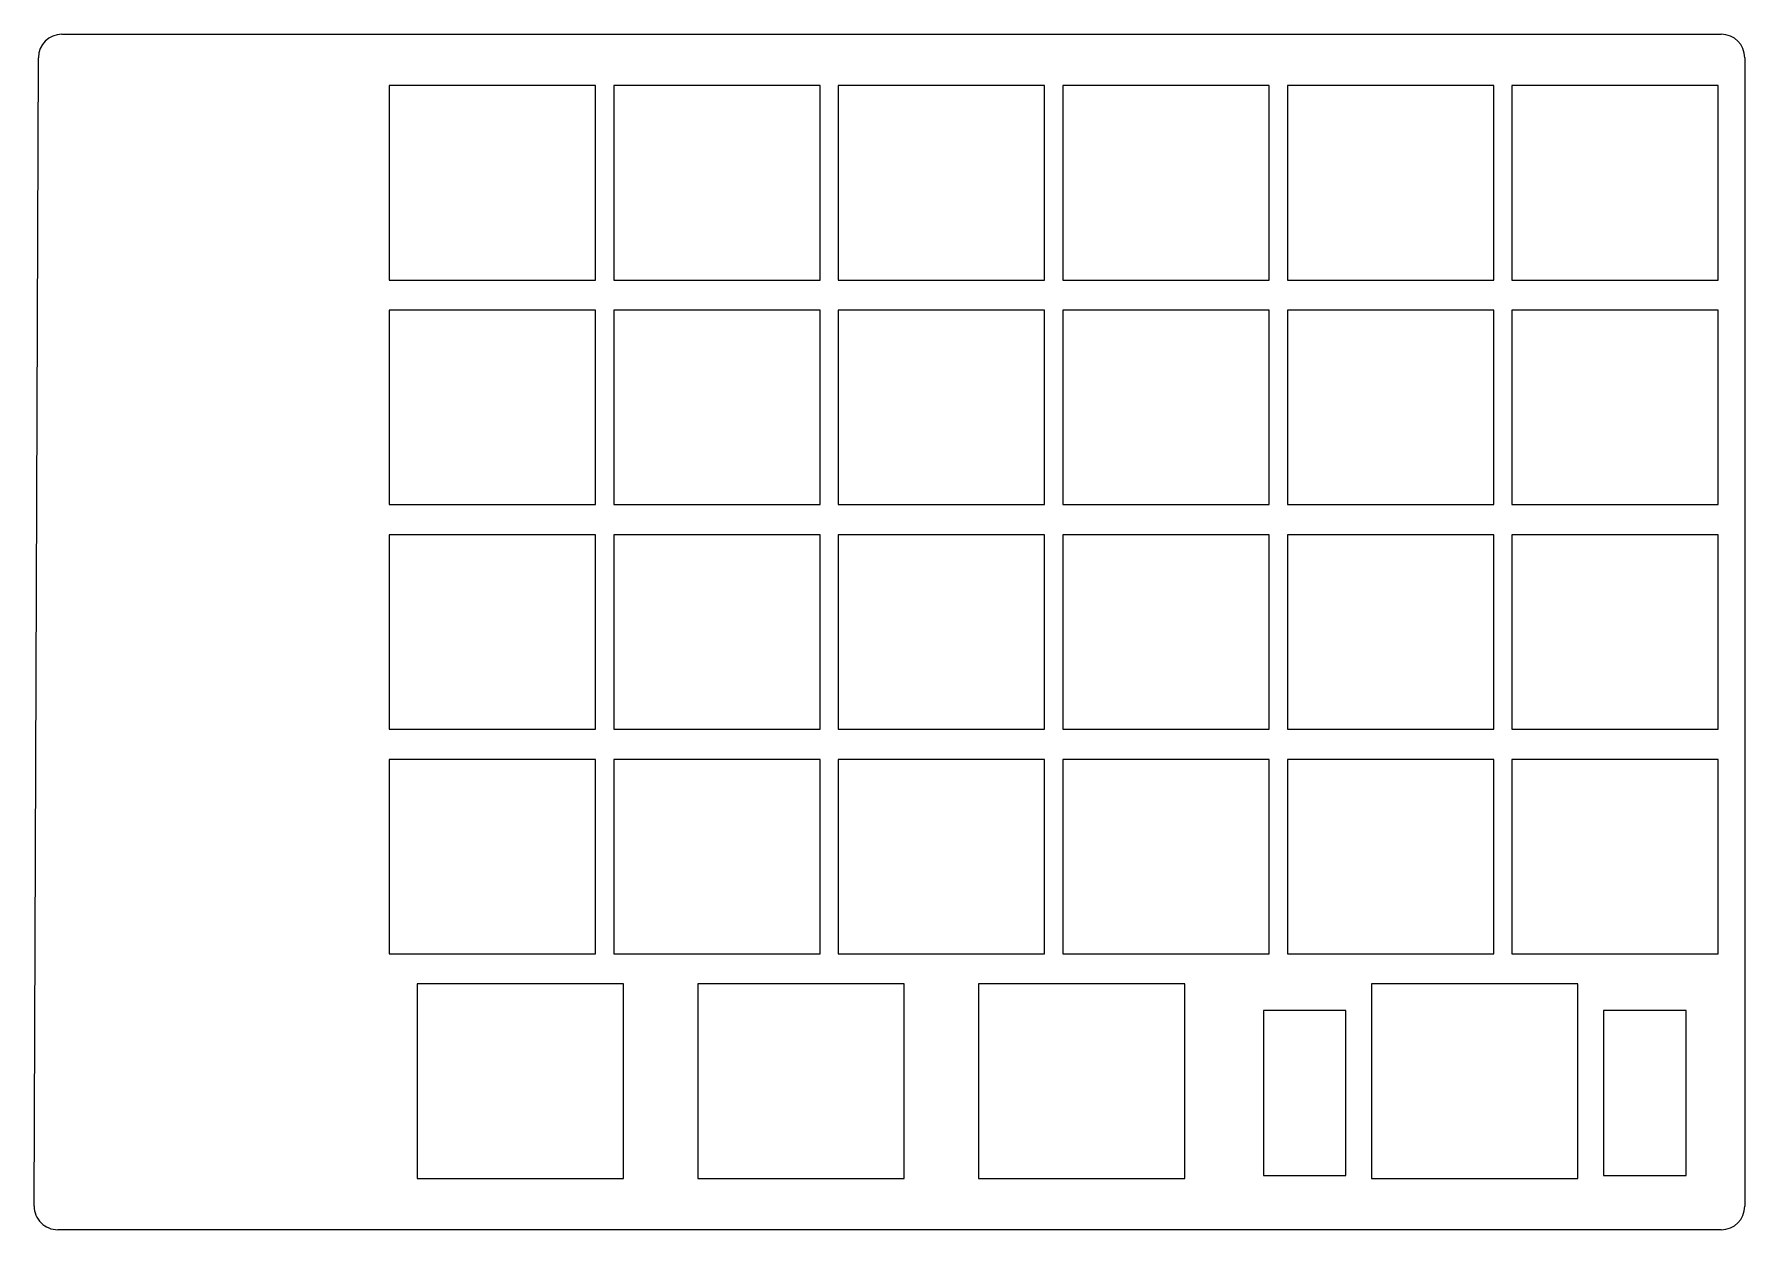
# Model space of a CAD drawing. Header units: millimetres. Extents: x 61 to 206, y -132 to -30.
import ezdxf

# ---------------------------------------------------------------- set-up
doc = ezdxf.new("R2010")
doc.units = ezdxf.units.MM

msp = doc.modelspace()

# ---------------------------------------------------------------- linework, layer by layer
at = {"linetype": 'CONTINUOUS'}
for p, q in [((63.49274, -30.25), (204.25, -30.25)), ((61.13855, -129.64273), (61.49275, -32.24273)), ((206.25, -32.25), (206.25, -129.65)), ((108.75, -34.6), (91.25, -34.6)), ((91.25, -34.6), (91.25, -51.1)), ((108.75, -51.1), (108.75, -34.6)), ((127.8, -34.6), (110.3, -34.6)), ((110.3, -34.6), (110.3, -51.1)), ((127.8, -51.1), (127.8, -34.6)), ((146.85, -34.6), (129.35, -34.6)), ((129.35, -34.6), (129.35, -51.1)), ((146.85, -51.1), (146.85, -34.6)), ((165.9, -34.6), (148.4, -34.6)), ((148.4, -34.6), (148.4, -51.1)), ((165.9, -51.1), (165.9, -34.6)), ((184.95, -34.6), (167.45, -34.6)), ((167.45, -34.6), (167.45, -51.1)), ((184.95, -51.1), (184.95, -34.6)), ((204, -34.6), (186.5, -34.6)), ((186.5, -34.6), (186.5, -51.1)), ((204, -51.1), (204, -34.6)), ((91.25, -51.1), (108.75, -51.1)), ((110.3, -51.1), (127.8, -51.1)), ((129.35, -51.1), (146.85, -51.1)), ((148.4, -51.1), (165.9, -51.1)), ((167.45, -51.1), (184.95, -51.1)), ((186.5, -51.1), (204, -51.1)), ((108.75, -53.65), (91.25, -53.65)), ((91.25, -53.65), (91.25, -70.15)), ((108.75, -70.15), (108.75, -53.65)), ((127.8, -53.65), (110.3, -53.65)), ((110.3, -53.65), (110.3, -70.15)), ((127.8, -70.15), (127.8, -53.65)), ((146.85, -53.65), (129.35, -53.65)), ((129.35, -53.65), (129.35, -70.15)), ((146.85, -70.15), (146.85, -53.65)), ((165.9, -53.65), (148.4, -53.65)), ((148.4, -53.65), (148.4, -70.15)), ((165.9, -70.15), (165.9, -53.65)), ((184.95, -53.65), (167.45, -53.65)), ((167.45, -53.65), (167.45, -70.15)), ((184.95, -70.15), (184.95, -53.65)), ((204, -53.65), (186.5, -53.65)), ((186.5, -53.65), (186.5, -70.15)), ((204, -70.15), (204, -53.65)), ((91.25, -70.15), (108.75, -70.15)), ((110.3, -70.15), (127.8, -70.15)), ((129.35, -70.15), (146.85, -70.15)), ((148.4, -70.15), (165.9, -70.15)), ((167.45, -70.15), (184.95, -70.15)), ((186.5, -70.15), (204, -70.15)), ((108.75, -72.7), (91.25, -72.7)), ((91.25, -72.7), (91.25, -89.2)), ((108.75, -89.2), (108.75, -72.7)), ((127.8, -72.7), (110.3, -72.7)), ((110.3, -72.7), (110.3, -89.2)), ((127.8, -89.2), (127.8, -72.7)), ((146.85, -72.7), (129.35, -72.7)), ((129.35, -72.7), (129.35, -89.2)), ((146.85, -89.2), (146.85, -72.7)), ((165.9, -72.7), (148.4, -72.7)), ((148.4, -72.7), (148.4, -89.2)), ((165.9, -89.2), (165.9, -72.7)), ((184.95, -72.7), (167.45, -72.7)), ((167.45, -72.7), (167.45, -89.2)), ((184.95, -89.2), (184.95, -72.7)), ((204, -72.7), (186.5, -72.7)), ((186.5, -72.7), (186.5, -89.2)), ((204, -89.2), (204, -72.7)), ((91.25, -89.2), (108.75, -89.2)), ((110.3, -89.2), (127.8, -89.2)), ((129.35, -89.2), (146.85, -89.2)), ((148.4, -89.2), (165.9, -89.2)), ((167.45, -89.2), (184.95, -89.2)), ((186.5, -89.2), (204, -89.2)), ((108.75, -91.75), (91.25, -91.75)), ((91.25, -91.75), (91.25, -108.25)), ((108.75, -108.25), (108.75, -91.75)), ((127.8, -91.75), (110.3, -91.75)), ((110.3, -91.75), (110.3, -108.25)), ((127.8, -108.25), (127.8, -91.75)), ((146.85, -91.75), (129.35, -91.75)), ((129.35, -91.75), (129.35, -108.25)), ((146.85, -108.25), (146.85, -91.75)), ((165.9, -91.75), (148.4, -91.75)), ((148.4, -91.75), (148.4, -108.25)), ((165.9, -108.25), (165.9, -91.75)), ((184.95, -91.75), (167.45, -91.75)), ((167.45, -91.75), (167.45, -108.25)), ((184.95, -108.25), (184.95, -91.75)), ((204, -91.75), (186.5, -91.75)), ((186.5, -91.75), (186.5, -108.25)), ((204, -108.25), (204, -91.75)), ((91.25, -108.25), (108.75, -108.25)), ((110.3, -108.25), (127.8, -108.25)), ((129.35, -108.25), (146.85, -108.25)), ((148.4, -108.25), (165.9, -108.25)), ((167.45, -108.25), (184.95, -108.25)), ((186.5, -108.25), (204, -108.25)), ((111.13125, -110.8), (93.63125, -110.8)), ((93.63125, -110.8), (93.63125, -127.3)), ((111.13125, -127.3), (111.13125, -110.8)), ((134.94375, -110.8), (117.44375, -110.8)), ((117.44375, -110.8), (117.44375, -127.3)), ((134.94375, -127.3), (134.94375, -110.8)), ((158.75625, -110.8), (141.25625, -110.8)), ((141.25625, -110.8), (141.25625, -127.3)), ((158.75625, -127.3), (158.75625, -110.8)), ((192.0915, -110.8), (174.5915, -110.8)), ((174.5915, -110.8), (174.5915, -127.3)), ((192.0915, -127.3), (192.0915, -110.8)), ((172.4165, -113.05), (165.4165, -113.05)), ((165.4165, -113.05), (165.4165, -127.05)), ((172.4165, -127.05), (172.4165, -113.05)), ((201.2665, -113.05), (194.2665, -113.05)), ((194.2665, -113.05), (194.2665, -127.05)), ((201.2665, -127.05), (201.2665, -113.05)), ((93.63125, -127.3), (111.13125, -127.3)), ((117.44375, -127.3), (134.94375, -127.3)), ((141.25625, -127.3), (158.75625, -127.3)), ((165.4165, -127.05), (172.4165, -127.05)), ((174.5915, -127.3), (192.0915, -127.3)), ((194.2665, -127.05), (201.2665, -127.05)), ((204.25, -131.65), (63.13854, -131.65))]:
    msp.add_line(p, q, dxfattribs=at)
for centre, start, end in [((63.49274, -32.25), 90, 179.7916377), ((204.25, -32.25), 0, 90), ((63.13854, -129.65), 179.7916377, 270), ((204.25, -129.65), 270, 0)]:
    msp.add_arc(centre, 2, start, end, dxfattribs=at)

doc.saveas('drawing.dxf')
